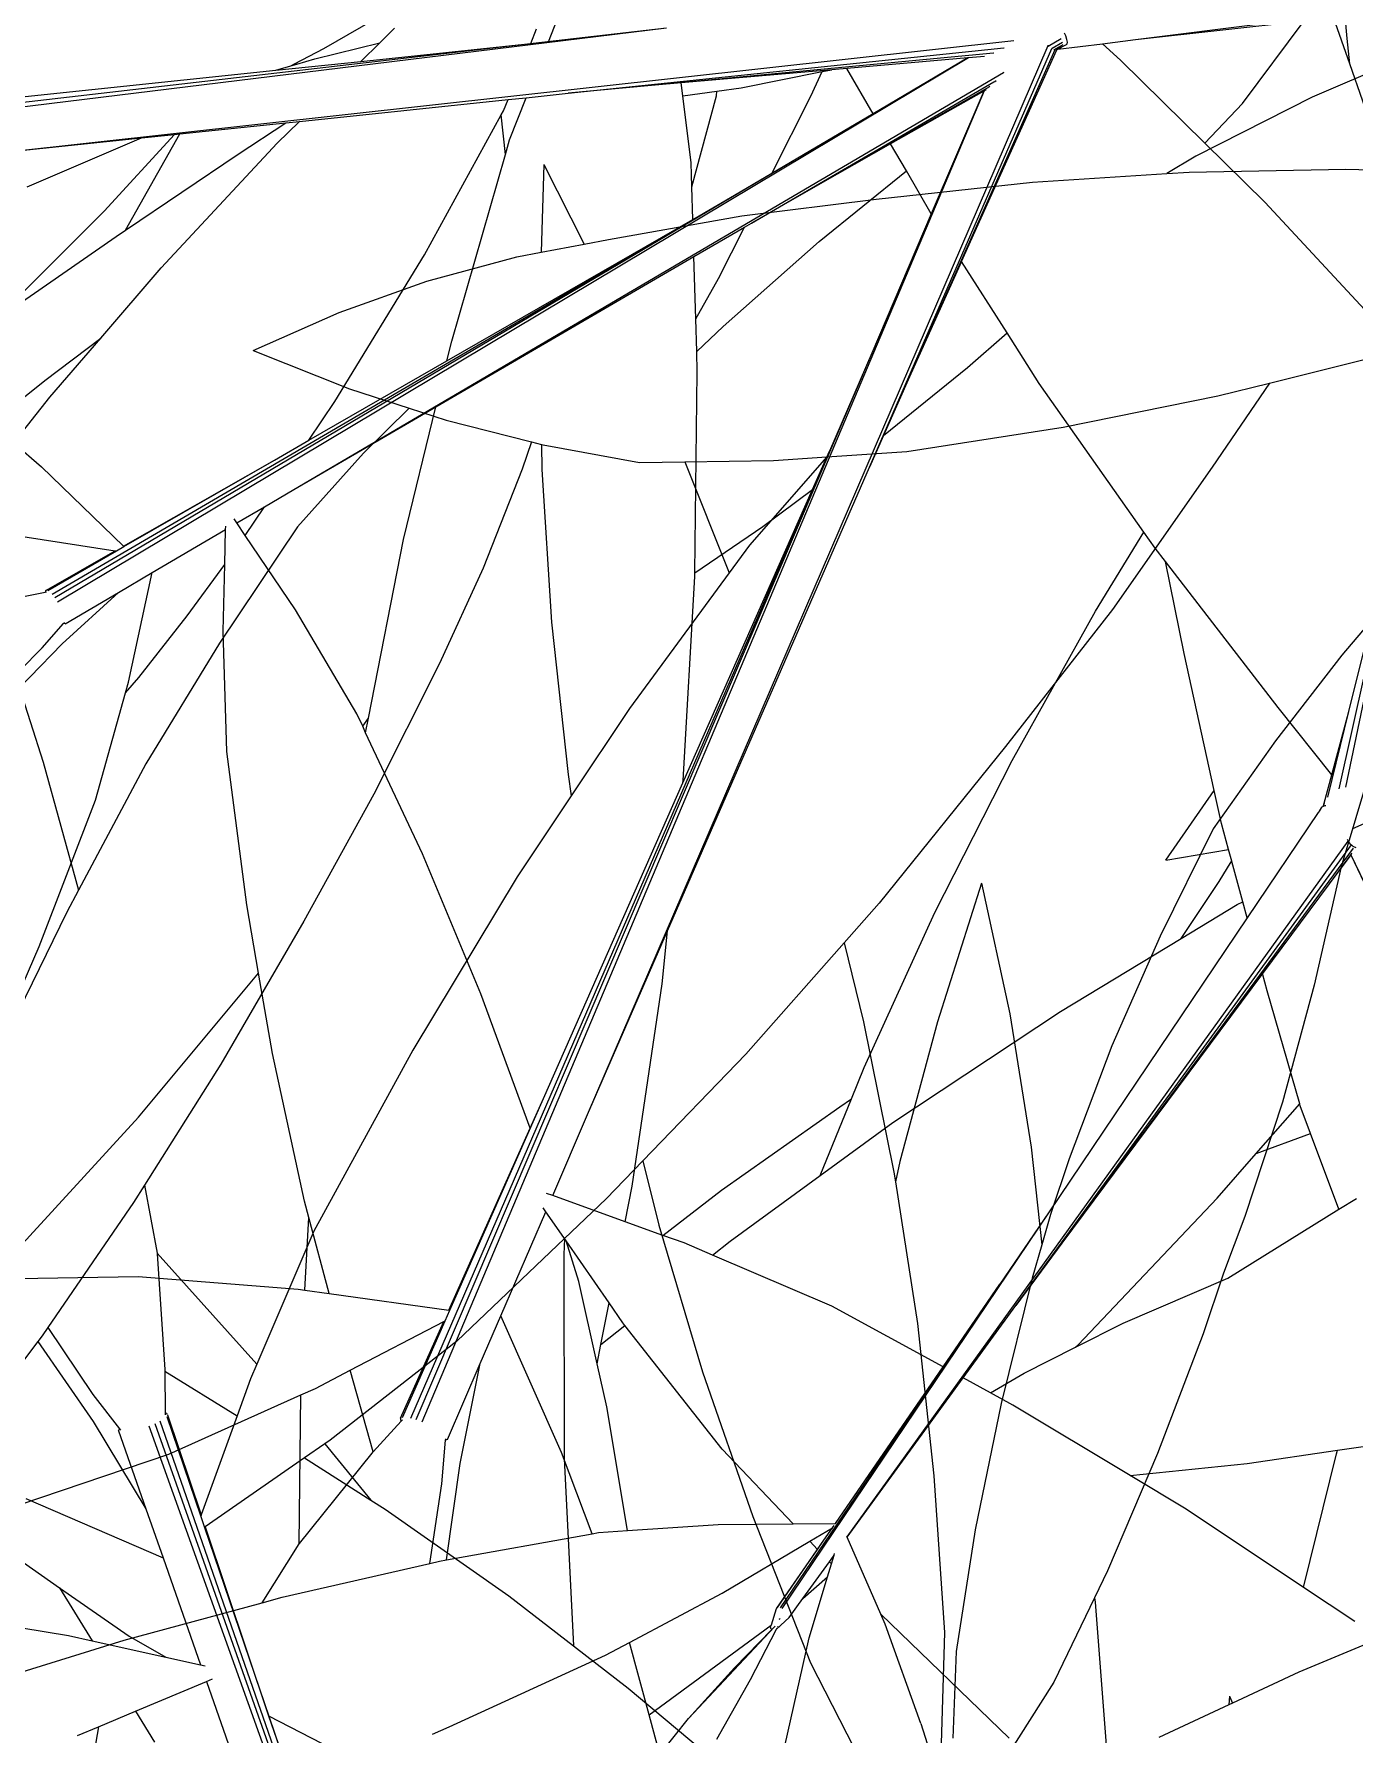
# Model space of a CAD drawing. Header units: millimetres. Extents: x 18 to 174501, y 22 to 24571.
# Drawn here: x 22149.7 to 22277.6, y 5699.5 to 5864.1 of the extents above; entities that cross this region are included whole.
import ezdxf

# ---------------------------------------------------------------- set-up
doc = ezdxf.new("R2010")
doc.units = ezdxf.units.MM
doc.header["$MEASUREMENT"] = 0
doc.layers.add('Edges', color=7, linetype='Continuous', lineweight=18)

# ---------------------------------------------------------------- blocks, each defined once
blk = doc.blocks.new('BAMBOOPLAN')
at = {"layer": 'Edges'}
for p, q in [((-1.923, 11.1304), (-2.0591, 11.0063)), ((-2.0591, 11.0063), (-2.1846, 10.8766)), ((-1.9824, 10.9275), (-1.9316, 10.9438)), ((-2.1863, 10.853), (-1.9824, 10.9275)), ((-2.1846, 10.8766), (-2.2147, 10.8411)), ((-2.2147, 10.8411), (-2.1863, 10.853)), ((-2.3868, 10.7692), (-2.2147, 10.8411)), ((-2.5834, 10.6763), (-2.3868, 10.7692)), ((-1.9858, 10.6133), (-1.8646, 10.6921)), ((-2.7518, 10.5937), (-2.5834, 10.6763)), ((-2.0477, 10.573), (-1.9858, 10.6133)), ((-1.9858, 10.6133), (-2.023, 10.4771)), ((-2.9156, 10.5026), (-2.7518, 10.5937)), ((-3.0343, 10.5714), (-2.9453, 10.4856)), ((-3.0343, 10.5714), (-2.998, 10.4555)), ((-2.2361, 10.4623), (-2.0477, 10.573)), ((-2.9453, 10.4856), (-2.9156, 10.5026)), ((-2.998, 10.4555), (-2.9453, 10.4856)), ((-2.023, 10.4771), (-2.0892, 10.2461)), ((-3.0276, 10.4385), (-2.998, 10.4555)), ((-2.4295, 10.3602), (-2.2361, 10.4623)), ((-3.1343, 10.366), (-3.0276, 10.4385)), ((-1.7134, 10.431), (-1.7683, 10.2902)), ((-3.2353, 10.2854), (-3.1343, 10.366)), ((-2.5319, 10.3169), (-2.4295, 10.3602)), ((-2.6001, 10.2881), (-2.5319, 10.3169)), ((-2.5319, 10.3169), (-2.5932, 10.1665)), ((-3.3306, 10.1968), (-3.2353, 10.2854)), ((-2.7154, 10.2464), (-2.6001, 10.2881)), ((-1.7683, 10.2902), (-1.8166, 10.148)), ((-2.7745, 10.225), (-2.7154, 10.2464)), ((-2.7154, 10.2464), (-2.6073, 10.1212)), ((-2.0892, 10.2461), (-2.1673, 10.0187)), ((-2.9086, 10.2045), (-2.7745, 10.225)), ((-3.3306, 10.1968), (-3.1871, 10.1904)), ((-3.1871, 10.1904), (-3.1002, 10.192)), ((-3.1002, 10.192), (-3.1397, 10.1126)), ((-3.1002, 10.192), (-3.0463, 10.1929)), ((-3.0463, 10.1929), (-2.9252, 10.2031)), ((-2.9252, 10.2031), (-2.9108, 10.2043)), ((-2.9252, 10.2031), (-2.9248, 10.1633)), ((-2.9108, 10.2043), (-2.9086, 10.2045)), ((-2.9108, 10.2043), (-2.8989, 10.1717)), ((-2.9248, 10.1633), (-2.9312, 10.0162)), ((-2.8989, 10.1717), (-2.8175, 9.9763)), ((-2.5932, 10.1665), (-2.6073, 10.1212)), ((-1.8166, 10.148), (-1.8582, 10.005)), ((-1.6797, 10.154), (-1.6736, 10.0127)), ((-2.6073, 10.1212), (-2.6764, 9.8987)), ((-3.1397, 10.1126), (-3.1929, 9.986)), ((-2.9312, 10.0162), (-2.9455, 9.8717)), ((-2.1673, 10.0187), (-2.2618, 9.7565)), ((-1.8582, 10.005), (-1.8793, 9.8403)), ((-1.6736, 10.0127), (-1.6555, 9.8461)), ((-3.1929, 9.986), (-3.2424, 9.7989)), ((-2.8175, 9.9763), (-2.7271, 9.7846)), ((-2.6764, 9.8987), (-2.7132, 9.7582)), ((-2.9455, 9.8717), (-2.9723, 9.6709)), ((-1.8793, 9.8403), (-1.8931, 9.6749)), ((-1.6555, 9.8461), (-1.6442, 9.6786)), ((-2.1371, 9.8291), (-2.1319, 9.6277)), ((-2.1371, 9.8291), (-2.0409, 9.6707)), ((-3.2424, 9.7989), (-3.2843, 9.6075)), ((-2.7271, 9.7846), (-2.7132, 9.7582)), ((-2.7132, 9.7582), (-2.7473, 9.6276)), ((-2.2618, 9.7565), (-2.2898, 9.6887)), ((-2.9723, 9.6709), (-3.0067, 9.4733)), ((-2.2898, 9.6887), (-2.368, 9.4989)), ((-2.2898, 9.6887), (-2.2286, 9.5946)), ((-2.0409, 9.6707), (-1.9526, 9.506)), ((-1.8931, 9.6749), (-1.898, 9.508)), ((-1.6442, 9.6786), (-1.642, 9.5117)), ((-3.4904, 9.6583), (-3.4196, 9.5637)), ((-2.7473, 9.6276), (-2.8058, 9.3538)), ((-2.1319, 9.6277), (-2.1179, 9.428)), ((-3.2843, 9.6075), (-3.3154, 9.4121)), ((-2.2286, 9.5946), (-2.1211, 9.4116)), ((-3.4196, 9.5637), (-3.3154, 9.4121)), ((-1.9526, 9.506), (-1.8948, 9.3832)), ((-1.898, 9.508), (-1.897, 9.4266)), ((-1.642, 9.5117), (-1.6445, 9.4283)), ((-2.368, 9.4989), (-2.4548, 9.3129)), ((-3.0067, 9.4733), (-3.0507, 9.2487)), ((-3.3154, 9.4121), (-3.3208, 9.3779)), ((-2.1211, 9.4116), (-2.1146, 9.3993)), ((-2.1179, 9.428), (-2.1146, 9.3993)), ((-1.897, 9.4266), (-1.8948, 9.3832)), ((-1.6445, 9.4283), (-1.6436, 9.3396)), ((-2.1146, 9.3993), (-2.022, 9.224)), ((-3.3208, 9.3779), (-3.3494, 9.1451)), ((-1.8948, 9.3832), (-1.8925, 9.3351)), ((-2.8058, 9.3538), (-2.8537, 9.0724)), ((-1.6436, 9.3396), (-1.6491, 9.1626)), ((-1.8925, 9.3351), (-1.8765, 9.1572)), ((-2.4548, 9.3129), (-2.4857, 9.2466)), ((-2.4548, 9.3129), (-2.4049, 9.2361)), ((-3.0507, 9.2487), (-3.0959, 9.0561)), ((-2.4857, 9.2466), (-2.5223, 9.176)), ((-2.4049, 9.2361), (-2.2814, 9.0637)), ((-2.022, 9.224), (-1.9317, 9.0323)), ((-2.5223, 9.176), (-2.6169, 8.9931)), ((-2.5223, 9.176), (-2.5159, 9.1545)), ((-2.5159, 9.1545), (-2.4231, 8.8879)), ((-1.8765, 9.1572), (-1.8533, 8.9804)), ((-1.6491, 9.1626), (-1.6616, 8.9862)), ((-2.8537, 9.0724), (-2.8681, 8.8726)), ((-2.2814, 9.0637), (-2.1503, 8.8971)), ((-1.2087, 9.0801), (-1.3655, 8.9404)), ((-3.0959, 9.0561), (-3.1024, 9.0283)), ((-3.0959, 9.0561), (-3.0485, 8.9726)), ((-3.1024, 9.0283), (-3.158, 8.826)), ((-1.9317, 9.0323), (-1.8472, 8.832)), ((-2.6169, 8.9931), (-2.7378, 8.8064)), ((-1.6616, 8.9862), (-1.6664, 8.9451)), ((-3.0485, 8.9726), (-2.8681, 8.8726)), ((-3.0485, 8.9726), (-3.048, 8.9718)), ((-3.048, 8.9718), (-2.9858, 8.824)), ((-1.8533, 8.9804), (-1.8233, 8.8125)), ((-1.6664, 8.9451), (-1.6815, 8.8168)), ((-1.6664, 8.9451), (-1.6638, 8.9398)), ((-1.6638, 8.9398), (-1.575, 8.7358)), ((-1.3655, 8.9404), (-1.4383, 8.87)), ((-2.1503, 8.8971), (-2.0089, 8.7321)), ((-2.8681, 8.8726), (-2.8697, 8.8506)), ((-2.4231, 8.8879), (-2.3268, 8.6473)), ((-1.4454, 8.8777), (-1.4383, 8.87)), ((-1.4454, 8.8777), (-1.4425, 8.8659)), ((-1.4383, 8.87), (-1.4425, 8.8659)), ((-2.8697, 8.8506), (-2.8705, 8.7963)), ((-1.4425, 8.8659), (-1.5193, 8.7915)), ((-3.158, 8.826), (-3.1617, 8.8126)), ((-3.158, 8.826), (-3.0689, 8.7591)), ((-2.9858, 8.824), (-2.985, 8.8218)), ((-2.985, 8.8218), (-2.8705, 8.7963)), ((-2.985, 8.8218), (-2.966, 8.7675)), ((-1.8472, 8.832), (-1.7967, 8.6704)), ((-3.1647, 8.8033), (-3.2286, 8.6085)), ((-3.1617, 8.8126), (-3.1647, 8.8033)), ((-3.1647, 8.8033), (-3.0564, 8.7235)), ((-2.7432, 8.799), (-2.7634, 8.7714)), ((-2.7378, 8.8064), (-2.7432, 8.799)), ((-2.7432, 8.799), (-2.6574, 8.7462)), ((-1.8233, 8.8125), (-1.7884, 8.6975)), ((-1.6815, 8.8168), (-1.7094, 8.6999)), ((-2.8705, 8.7963), (-2.8727, 8.6503)), ((-3.0689, 8.7591), (-3.0185, 8.726)), ((-2.0657, 7.6089), (-2.9687, 8.7544)), ((-2.9634, 8.7674), (-2.966, 8.7675)), ((-2.966, 8.7675), (-2.9652, 8.7651)), ((-2.9619, 8.7661), (-2.9634, 8.7674)), ((-2.9623, 8.7634), (-2.8727, 8.648)), ((-2.9619, 8.7661), (-2.8727, 8.6503)), ((-2.7634, 8.7714), (-2.8621, 8.6365)), ((-2.7634, 8.7714), (-2.6574, 8.7462)), ((-1.7285, 7.1836), (-2.9809, 8.7428)), ((-1.974, 7.4927), (-2.9743, 8.7488)), ((-2.6574, 8.7462), (-2.6347, 8.7407)), ((-2.6347, 8.7407), (-2.4338, 8.6832)), ((-2.0089, 8.7321), (-1.8979, 8.6254)), ((-3.0564, 8.7235), (-2.9479, 8.6334)), ((-3.0189, 8.7231), (-3.0185, 8.726)), ((-3.0189, 8.7231), (-2.9479, 8.6334)), ((-3.0185, 8.726), (-3.0167, 8.7248)), ((-2.4338, 8.6832), (-2.3268, 8.6473)), ((-2.9479, 8.6334), (-2.9032, 8.5769)), ((-2.8727, 8.6503), (-2.8727, 8.648)), ((-2.8727, 8.648), (-2.8629, 8.6354)), ((-2.8621, 8.6365), (-2.8629, 8.6354)), ((-2.8629, 8.6354), (-2.6663, 8.3823)), ((-2.8621, 8.6365), (-2.6939, 8.4181)), ((-2.3268, 8.6473), (-2.2359, 8.6167)), ((-2.2359, 8.6167), (-2.0359, 8.5402)), ((-3.1094, 8.5925), (-2.9032, 8.5769)), ((-2.9032, 8.5769), (-2.8058, 8.4539)), ((-3.0837, 8.5076), (-3.0251, 8.4911)), ((-3.0251, 8.4911), (-2.9586, 8.4365)), ((-3.0251, 8.4911), (-2.9124, 8.4593)), ((-2.9586, 8.4365), (-2.8548, 8.4483)), ((-2.9124, 8.4593), (-2.8548, 8.4483)), ((-2.8548, 8.4483), (-2.8058, 8.4539)), ((-2.8058, 8.4539), (-2.7994, 8.4546)), ((-3.1952, 8.3976), (-2.9918, 8.4327)), ((-2.9918, 8.4327), (-2.9586, 8.4365)), ((-2.8701, 8.3638), (-2.7907, 8.4348)), ((-2.7907, 8.4348), (-2.784, 8.4408)), ((-2.7907, 8.4348), (-2.715, 8.3392)), ((-2.6939, 8.4181), (-2.4979, 8.3897)), ((-2.6939, 8.4181), (-2.6663, 8.3823)), ((-2.9116, 8.3266), (-2.8701, 8.3638)), ((-2.8701, 8.3638), (-2.8313, 8.3319)), ((-2.9348, 8.3058), (-2.9116, 8.3266)), ((-2.9116, 8.3266), (-2.8952, 8.2256)), ((2.7429, -3.6564), (3.2422, -3.4106)), ((3.0341, -3.5916), (2.9919, -3.5382)), ((3.0193, -3.5595), (3.0067, -3.5312)), ((2.7429, -3.6564), (2.9549, -3.5558)), ((2.9119, -3.6919), (2.9549, -3.5558)), ((3.0341, -3.5916), (3.0193, -3.5595)), ((3.1356, -3.7202), (3.0341, -3.5916)), ((2.7014, -3.6769), (2.7429, -3.6564)), ((2.6317, -3.7045), (2.6451, -3.6888)), ((2.6375, -3.7053), (2.6483, -3.6928)), ((2.6455, -3.7044), (2.7014, -3.6769)), ((2.6499, -3.6833), (2.6469, -3.6801)), ((2.653, -3.6873), (2.6499, -3.6833)), ((2.6549, -3.6906), (2.653, -3.6873)), ((2.6545, -3.694), (2.6554, -3.6929)), ((2.6554, -3.6929), (2.6549, -3.6906)), ((2.7327, -3.6902), (2.7014, -3.6769)), ((2.8803, -3.7606), (2.7327, -3.6902)), ((2.8803, -3.7606), (2.9119, -3.6919)), ((1.3179, -4.3126), (2.584, -3.7127)), ((2.5111, -5.3102), (2.6311, -3.704)), ((2.584, -3.7127), (2.5841, -3.7127)), ((2.5879, -4.336), (2.6375, -3.7058)), ((2.642, -3.7063), (2.6, -4.1953)), ((2.6154, -4.0253), (2.6445, -3.7054)), ((2.6311, -3.704), (2.6311, -3.7035)), ((2.6316, -3.7046), (2.6317, -3.7045)), ((2.6372, -3.7057), (2.6375, -3.7053)), ((2.6375, -3.7058), (2.6376, -3.7053)), ((2.6409, -3.7066), (2.6408, -3.7068)), ((2.6502, -3.6961), (2.6409, -3.7066)), ((2.6421, -3.7061), (2.642, -3.7063)), ((2.6442, -3.7057), (2.6433, -3.7068)), ((2.6442, -3.7057), (2.6445, -3.7054)), ((2.6507, -3.6984), (2.6445, -3.7054)), ((2.6455, -3.7044), (2.6445, -3.7054)), ((2.6498, -3.6995), (2.6455, -3.7044)), ((2.6498, -3.6995), (2.6545, -3.694)), ((2.0249, -3.983), (2.5743, -3.7268)), ((2.5632, -3.7386), (2.1304, -3.9351)), ((2.5638, -3.7383), (2.5632, -3.7386)), ((2.5743, -3.7268), (2.5748, -3.7266)), ((2.5327, -3.7556), (1.5861, -4.8791)), ((1.8447, -4.625), (2.5849, -3.7592)), ((2.5318, -3.7561), (2.3781, -3.8246)), ((2.5318, -3.7561), (2.4331, -3.8722)), ((2.5327, -3.7556), (2.5318, -3.7561)), ((2.5527, -3.7467), (2.5327, -3.7556)), ((2.5849, -3.7592), (2.5858, -3.7582)), ((2.9855, -3.8107), (2.8803, -3.7606)), ((2.3233, -4.0699), (2.5767, -3.7759)), ((2.5724, -3.785), (2.393, -3.9902)), ((2.5735, -3.7838), (2.5724, -3.785)), ((2.5767, -3.7759), (2.5775, -3.7749)), ((2.5775, -3.7749), (2.5792, -3.773)), ((2.5681, -3.7919), (2.4334, -5.7873)), ((2.5676, -3.7924), (2.4695, -3.9036)), ((2.5676, -3.7924), (2.5544, -3.9769)), ((2.5681, -3.7919), (2.5676, -3.7924)), ((2.57, -3.7897), (2.5681, -3.7919)), ((3.2139, -3.9327), (2.9855, -3.8107)), ((2.3589, -3.8332), (2.1679, -3.9184)), ((2.3473, -3.8399), (2.3589, -3.8332)), ((2.3781, -3.8246), (2.3589, -3.8332)), ((2.4331, -3.8722), (2.3781, -3.8246)), ((2.1238, -3.8535), (1.0004, -4.402)), ((1.6848, -4.0348), (1.8408, -3.8549)), ((1.9756, -3.9244), (1.9787, -3.8532)), ((2.1238, -3.8535), (1.9962, -3.9147)), ((2.2487, -3.8975), (2.3473, -3.8399)), ((2.3438, -3.8772), (2.3473, -3.8399)), ((2.3273, -3.9962), (2.3438, -3.8772)), ((2.4331, -3.8722), (2.3606, -3.9574)), ((3.2712, -3.8791), (3.355, -4.5397)), ((2.2182, -3.913), (2.2487, -3.8975)), ((2.4695, -3.9036), (2.393, -3.9902)), ((2.5023, -3.9319), (2.4695, -3.9036)), ((1.9962, -3.9147), (0.993, -4.396)), ((1.9533, -3.9348), (1.9544, -3.9131)), ((1.9533, -3.9348), (1.9672, -3.9282)), ((1.9672, -3.9282), (1.9756, -3.9244)), ((1.9756, -3.9244), (1.9962, -3.9147)), ((2.1679, -3.9184), (2.1304, -3.9351)), ((2.1758, -3.9345), (2.1679, -3.9184)), ((2.1758, -3.9345), (2.2182, -3.913)), ((2.22, -3.9194), (2.2182, -3.913)), ((2.2289, -4.0493), (2.22, -3.9194)), ((1.739, -4.0349), (1.9533, -3.9348)), ((2.1304, -3.9351), (2.0249, -3.983)), ((2.2172, -4.0184), (2.1758, -3.9345)), ((2.4202, -4.0636), (2.5023, -3.9319)), ((2.5541, -3.9766), (2.5023, -3.9319)), ((2.3606, -3.9574), (1.5807, -4.875)), ((2.3606, -3.9574), (2.3273, -3.9962)), ((1.7554, -4.0019), (1.7682, -3.9763)), ((1.9719, -4.0077), (2.0249, -3.983)), ((2.3273, -3.9962), (2.2884, -4.0416)), ((2.393, -3.9902), (2.3233, -4.0699)), ((2.5544, -3.9769), (2.5394, -4.1856)), ((2.5544, -3.9769), (2.5541, -3.9766)), ((1.6775, -4.0523), (1.7554, -4.0019)), ((1.6859, -4.141), (1.9489, -4.0184)), ((1.739, -4.0349), (1.7554, -4.0019)), ((1.948, -4.0352), (1.9489, -4.0184)), ((1.9489, -4.0184), (1.9719, -4.0077)), ((1.9691, -4.0705), (1.9719, -4.0077)), ((2.2289, -4.0493), (2.2172, -4.0184)), ((2.2884, -4.0416), (1.5758, -4.8718)), ((1.6317, -4.085), (1.739, -4.0349)), ((1.6533, -4.0682), (1.6848, -4.0348)), ((1.9096, -4.2593), (1.9469, -4.0415)), ((1.9469, -4.0415), (1.948, -4.0352)), ((1.9702, -4.0914), (1.9469, -4.0415)), ((2.2448, -4.0916), (2.2884, -4.0416)), ((2.6154, -4.0253), (2.6, -4.1953)), ((2.7071, -4.0981), (2.6154, -4.0253)), ((3.3256, -4.4392), (3.2895, -4.0392)), ((3.2895, -4.0392), (3.3471, -4.5449)), ((1.6495, -4.0723), (1.6564, -4.0674)), ((1.6495, -4.0723), (1.6533, -4.0682)), ((1.6533, -4.0682), (1.6564, -4.0674)), ((1.6564, -4.0674), (1.6775, -4.0523)), ((2.2448, -4.0916), (2.2289, -4.0493)), ((2.3326, -4.2179), (2.4202, -4.0636)), ((1.2835, -4.2476), (1.6317, -4.085)), ((1.6317, -4.085), (1.6495, -4.0723)), ((1.9702, -4.0914), (1.9691, -4.0705)), ((1.9843, -4.3598), (1.9702, -4.0914)), ((1.9869, -4.3877), (2.2448, -4.0916)), ((2.263, -4.1397), (2.316, -4.0783)), ((2.3052, -4.1571), (2.316, -4.0783)), ((2.316, -4.0783), (2.3233, -4.0699)), ((2.671, -4.1616), (2.7071, -4.0981)), ((2.7721, -4.1497), (2.7071, -4.0981)), ((1.993, -4.453), (2.263, -4.1397)), ((2.2935, -4.2203), (2.263, -4.1397)), ((1.5348, -4.2115), (1.6686, -4.1491)), ((1.6203, -4.2116), (1.6686, -4.1491)), ((1.6666, -4.1796), (1.6859, -4.141)), ((1.6686, -4.1491), (1.6859, -4.141)), ((2.2935, -4.2203), (2.3052, -4.1571)), ((2.592, -4.2882), (2.671, -4.1616)), ((2.9762, -4.2972), (2.7721, -4.1497)), ((1.5709, -4.3951), (1.6666, -4.1796)), ((2.5394, -4.1856), (2.4244, -5.7871)), ((2.5394, -4.1856), (2.5281, -4.3331)), ((2.6, -4.1953), (2.592, -4.2882)), ((1.3179, -4.3126), (1.4864, -4.234)), ((1.359, -4.3497), (1.4864, -4.234)), ((1.471, -4.3467), (1.5283, -4.2145)), ((1.4864, -4.234), (1.5283, -4.2145)), ((1.5073, -4.3619), (1.5348, -4.2115)), ((1.5073, -4.3619), (1.6203, -4.2116)), ((1.5283, -4.2145), (1.5348, -4.2115)), ((2.3096, -4.2628), (2.2935, -4.2203)), ((2.3096, -4.2628), (2.3326, -4.2179)), ((3.7523, -4.2463), (3.3833, -4.591)), ((1.8585, -4.4915), (1.9096, -4.2593)), ((2.3196, -4.2894), (2.3096, -4.2628)), ((2.407, -4.553), (2.3196, -4.2894)), ((2.592, -4.2882), (2.5879, -4.336)), ((2.9485, -4.4223), (2.9762, -4.2972)), ((2.998, -4.3129), (2.9762, -4.2972)), ((3.0177, -4.3258), (2.998, -4.3129)), ((3.0837, -4.4377), (3.0177, -4.3258)), ((3.2311, -4.4657), (3.0177, -4.3258)), ((1.3754, -4.5422), (1.471, -4.3467)), ((2.5281, -4.3331), (2.4165, -5.7875)), ((2.5232, -4.3911), (2.5281, -4.3331)), ((2.5329, -5.0335), (2.5879, -4.336)), ((1.3771, -4.5393), (1.4978, -4.3745)), ((1.4978, -4.3745), (1.5073, -4.3619)), ((1.9869, -4.3877), (1.9843, -4.3598)), ((1.5236, -4.5145), (1.5709, -4.3951)), ((1.8421, -4.5539), (1.9869, -4.3877)), ((2.475, -4.4617), (2.5232, -4.3911)), ((2.4861, -4.833), (2.5232, -4.3911)), ((2.9069, -4.655), (2.9485, -4.4223)), ((3.1849, -4.6034), (3.0837, -4.4377)), ((3.3318, -4.5296), (3.3256, -4.4392)), ((3.3365, -4.5605), (3.3256, -4.4392)), ((1.8447, -4.625), (1.993, -4.453)), ((2.0107, -4.6412), (1.993, -4.453)), ((2.407, -4.553), (2.475, -4.4617)), ((3.3318, -4.5296), (3.2311, -4.4657)), ((1.8421, -4.5539), (1.8585, -4.4915)), ((1.4698, -4.5952), (1.5236, -4.5145)), ((1.4839, -4.6147), (1.5236, -4.5145)), ((3.3345, -4.5699), (3.3318, -4.5296)), ((1.806, -4.5954), (1.8421, -4.5539)), ((2.4086, -4.5577), (2.407, -4.553)), ((2.4854, -4.8299), (2.4086, -4.5577)), ((3.3309, -4.5849), (3.2855, -4.7549)), ((3.3318, -4.5816), (3.3309, -4.5849)), ((3.3318, -4.5816), (3.3335, -4.5757)), ((3.3348, -4.5748), (3.3335, -4.5757)), ((3.3348, -4.5748), (3.3345, -4.5699)), ((3.3345, -4.5699), (3.3348, -4.5748)), ((3.3367, -4.5732), (3.3348, -4.5748)), ((3.3378, -4.5729), (3.3367, -4.5732)), ((1.4189, -4.6752), (1.4698, -4.5952)), ((1.6472, -4.7762), (1.806, -4.5954)), ((1.6481, -4.7766), (1.806, -4.5954)), ((3.0415, -5.7454), (3.3831, -4.6092)), ((3.1531, -4.7162), (3.1849, -4.6034)), ((3.209, -4.643), (3.1849, -4.6034)), ((3.3808, -4.6068), (3.3831, -4.6092)), ((3.3831, -4.6092), (3.3832, -4.6093)), ((3.3832, -4.6093), (3.3871, -4.6119)), ((3.3833, -4.591), (3.3833, -4.591)), ((1.4573, -4.6905), (1.4839, -4.6147)), ((1.8139, -4.6611), (1.8447, -4.625)), ((3.1578, -5.3666), (3.389, -4.6125)), ((3.3927, -4.6161), (3.1898, -5.2643)), ((3.393, -4.6237), (3.3773, -4.6732)), ((3.3925, -4.6256), (3.3773, -4.6732)), ((3.3871, -4.6119), (3.389, -4.6125)), ((3.389, -4.6125), (3.3914, -4.6133)), ((3.3914, -4.6133), (3.3924, -4.6134)), ((3.3924, -4.6134), (3.3958, -4.6137)), ((3.3925, -4.6255), (4.8566, -6.1065)), ((3.3925, -4.6255), (3.3925, -4.6256)), ((3.3925, -4.6256), (3.6864, -4.9254)), ((3.3928, -4.6161), (3.3927, -4.6161)), ((3.3932, -4.6229), (3.393, -4.6237)), ((2.0456, -4.8906), (2.0107, -4.6412)), ((2.8746, -4.889), (2.9069, -4.655)), ((3.2301, -4.6739), (3.209, -4.643)), ((1.7853, -4.6946), (1.8139, -4.6611)), ((1.8018, -4.7071), (1.8139, -4.6611)), ((3.1531, -4.7162), (3.2301, -4.6739)), ((3.2396, -4.6877), (3.2301, -4.6739)), ((3.3773, -4.6732), (3.3305, -4.8207)), ((1.4573, -4.6905), (1.5042, -4.7093)), ((1.7734, -4.7084), (1.772, -4.7039)), ((1.7853, -4.6946), (1.7799, -4.6905)), ((1.8018, -4.7071), (1.7853, -4.6946)), ((3.2324, -4.7201), (3.2394, -4.6888)), ((3.2394, -4.6888), (3.2396, -4.6877)), ((3.2394, -4.6888), (3.2399, -4.6882)), ((3.2399, -4.6882), (3.2396, -4.6877)), ((3.2726, -4.7359), (3.2399, -4.6882)), ((1.5042, -4.7093), (1.6472, -4.7762)), ((1.697, -4.7978), (1.7734, -4.7084)), ((1.788, -4.7543), (1.7734, -4.7084)), ((1.9011, -4.782), (1.8018, -4.7071)), ((3.2082, -4.8118), (3.2324, -4.7201)), ((3.2082, -4.8118), (3.2662, -4.7422)), ((3.2662, -4.7422), (3.2726, -4.7359)), ((3.2855, -4.7549), (3.2726, -4.7359)), ((1.7621, -4.8385), (1.788, -4.7543)), ((1.8159, -4.8423), (1.788, -4.7543)), ((3.2855, -4.7549), (3.1587, -5.2303)), ((1.4907, -4.8128), (1.6386, -4.786)), ((1.5662, -4.8684), (1.6386, -4.786)), ((1.5682, -4.8683), (1.6402, -4.7857)), ((1.6386, -4.786), (1.6402, -4.7857)), ((1.6402, -4.7857), (1.6481, -4.7766)), ((1.6472, -4.7762), (1.6481, -4.7766)), ((1.6618, -4.839), (1.697, -4.7978)), ((1.7153, -4.9519), (1.697, -4.7978)), ((2.0282, -4.89), (1.9011, -4.782)), ((3.0835, -4.9615), (3.2082, -4.8118)), ((3.3305, -4.8207), (3.1898, -5.2643)), ((3.3446, -4.8413), (3.3305, -4.8207)), ((1.6061, -4.9042), (1.6618, -4.839)), ((1.6112, -4.9318), (1.6618, -4.839)), ((1.7265, -4.9411), (1.7621, -4.8385)), ((1.8754, -4.9981), (1.8159, -4.8423)), ((2.4461, -5.3089), (2.4861, -4.833)), ((2.4861, -4.833), (2.4854, -4.8299)), ((3.4382, -4.9745), (3.3446, -4.8413)), ((1.5662, -4.8684), (1.5655, -4.8697)), ((1.527, -4.8944), (1.5657, -4.8716)), ((1.5655, -4.8697), (1.5657, -4.8716)), ((1.5657, -4.8716), (1.5674, -4.8707)), ((2.0416, -4.9037), (2.0282, -4.89)), ((2.0416, -4.9037), (2.0456, -4.8906)), ((2.0484, -4.9108), (2.0456, -4.8906)), ((2.852, -5.1236), (2.8746, -4.889)), ((1.5868, -4.9461), (1.6039, -4.9043)), ((1.6039, -4.9043), (1.6045, -4.9028)), ((1.6061, -4.9042), (1.6039, -4.9043)), ((2.0484, -4.9108), (2.0416, -4.9037)), ((2.1773, -5.0436), (2.0484, -4.9108)), ((1.5389, -5.085), (1.6112, -4.9318)), ((1.5345, -5.0544), (1.5868, -4.9461)), ((1.7162, -4.9673), (1.7153, -4.9519)), ((1.7162, -4.9673), (1.7265, -4.9411)), ((2.9142, -5.1824), (3.0835, -4.9615)), ((1.7255, -5.1209), (1.7162, -4.9673)), ((3.4038, -5.0591), (3.4382, -4.9745)), ((3.4397, -4.9767), (3.4382, -4.9745)), ((3.4657, -5.0082), (3.4397, -4.9767)), ((1.9707, -5.1898), (1.8754, -4.9981)), ((3.4038, -5.0591), (3.4657, -5.0082)), ((3.5369, -5.0948), (3.4657, -5.0082)), ((2.5111, -5.3102), (2.5329, -5.0335)), ((2.5498, -5.1054), (2.5329, -5.0335)), ((2.3172, -5.2003), (2.1773, -5.0436)), ((3.3729, -5.1351), (3.4038, -5.0591)), ((3.5369, -5.0948), (3.5551, -5.0725)), ((3.4227, -5.2351), (3.5369, -5.0948)), ((1.7177, -5.3381), (1.7255, -5.1209)), ((2.6016, -5.3836), (2.5498, -5.1054)), ((2.8494, -5.1706), (2.852, -5.1236)), ((3.2569, -5.3899), (3.3729, -5.1351)), ((2.8378, -5.186), (2.8494, -5.1706)), ((2.843, -5.2846), (2.8494, -5.1706)), ((2.0169, -5.2739), (1.9707, -5.1898)), ((2.7206, -5.3487), (2.8378, -5.186)), ((2.843, -5.2846), (2.9142, -5.1824)), ((2.4422, -5.3539), (2.3172, -5.2003)), ((3.1587, -5.2303), (2.9885, -5.8683)), ((3.1587, -5.2303), (3.1274, -5.3458)), ((3.3062, -5.3411), (3.4227, -5.2351)), ((3.1898, -5.2643), (3.1578, -5.3666)), ((1.9247, -5.5162), (2.0169, -5.2739)), ((2.0712, -5.3728), (2.0169, -5.2739)), ((2.755, -5.4111), (2.843, -5.2846)), ((2.4193, -5.6282), (2.4461, -5.3089)), ((2.4422, -5.3539), (2.4461, -5.3089)), ((2.5021, -5.4318), (2.5111, -5.3102)), ((1.7014, -5.5494), (1.7177, -5.3381)), ((2.4179, -5.6285), (2.4422, -5.3539)), ((2.6643, -5.4341), (2.7206, -5.3487)), ((3.1274, -5.3458), (2.986, -5.8682)), ((3.0904, -5.4796), (3.1274, -5.3458)), ((3.2548, -5.3939), (3.3062, -5.3411)), ((2.1801, -5.5512), (2.0712, -5.3728)), ((2.6086, -5.4333), (2.6016, -5.3836)), ((3.1215, -5.4849), (3.1578, -5.3666)), ((3.6442, -5.4105), (3.6904, -5.3866)), ((3.1991, -5.4511), (3.2548, -5.3939)), ((3.2548, -5.3939), (3.2569, -5.3899)), ((2.5021, -5.4318), (2.4931, -5.4317)), ((2.6086, -5.4333), (2.5021, -5.4318)), ((2.6643, -5.4341), (2.6086, -5.4333)), ((2.7383, -5.4375), (2.755, -5.4111)), ((3.5318, -5.4688), (3.6442, -5.4105)), ((3.6441, -5.4157), (3.6442, -5.4105)), ((3.6615, -5.6053), (3.6441, -5.4157)), ((2.4886, -5.6125), (2.5003, -5.4561)), ((2.5003, -5.4561), (2.4951, -5.4523)), ((2.5401, -5.4852), (2.5003, -5.4561)), ((2.6955, -5.4345), (2.6643, -5.4341)), ((2.7383, -5.4375), (2.6955, -5.4345)), ((2.9174, -5.4503), (2.7383, -5.4375)), ((3.0904, -5.4796), (2.9174, -5.4503)), ((3.164, -5.4921), (3.1991, -5.4511)), ((3.0201, -5.7331), (3.0904, -5.4796)), ((3.3839, -5.5373), (3.5318, -5.4688)), ((2.575, -5.5323), (2.5401, -5.4852)), ((2.6244, -5.5468), (2.5401, -5.4852)), ((3.0416, -5.7456), (3.1215, -5.4849)), ((3.164, -5.4921), (3.1215, -5.4849)), ((3.1988, -5.498), (3.164, -5.4921)), ((3.3839, -5.5373), (3.1988, -5.498)), ((1.8124, -5.7751), (1.9247, -5.5162)), ((2.1931, -5.5706), (2.1801, -5.5512)), ((2.6364, -5.6319), (2.575, -5.5323)), ((2.6326, -5.605), (2.6244, -5.5468)), ((2.6514, -5.5665), (2.6244, -5.5468)), ((3.4727, -5.5561), (3.3839, -5.5373)), ((2.2205, -5.6675), (2.1931, -5.5706)), ((2.254, -5.6609), (2.1931, -5.5706)), ((2.6326, -5.605), (2.6553, -5.569)), ((2.6553, -5.569), (2.6514, -5.5665)), ((2.8383, -5.6871), (2.6553, -5.569)), ((3.6615, -5.6053), (3.4727, -5.5561)), ((2.4832, -5.6844), (2.4886, -5.6125)), ((2.6297, -5.7637), (2.4886, -5.6125)), ((2.6364, -5.6319), (2.6326, -5.605)), ((3.7439, -5.6268), (3.6615, -5.6053)), ((2.254, -5.6609), (2.4179, -5.6285)), ((2.4057, -5.7898), (2.4179, -5.6442)), ((2.4164, -5.6458), (2.4179, -5.6442)), ((2.4179, -5.6285), (2.4193, -5.6282)), ((2.4179, -5.6442), (2.4193, -5.6282)), ((2.6683, -5.6838), (2.6364, -5.6319)), ((2.2114, -5.6693), (2.2205, -5.6675)), ((2.2205, -5.6675), (2.254, -5.6609)), ((2.3159, -5.7518), (2.4164, -5.6458)), ((2.4036, -5.7915), (2.4164, -5.6458)), ((1.9961, -5.7248), (2.2114, -5.6693)), ((2.4747, -5.7985), (2.4832, -5.6844)), ((2.502, -5.8242), (2.4832, -5.6844)), ((2.7514, -5.8363), (2.6683, -5.6838)), ((2.9652, -5.7527), (2.8383, -5.6871)), ((1.8026, -5.7952), (1.9961, -5.7248)), ((2.9652, -5.7527), (3.0201, -5.7331)), ((3.0181, -5.7403), (3.0192, -5.7365)), ((3.0201, -5.7331), (3.0204, -5.733)), ((2.2786, -5.7912), (2.3159, -5.7518)), ((2.3829, -5.8481), (2.3159, -5.7518)), ((2.8674, -5.7875), (2.9652, -5.7527)), ((2.9824, -5.8692), (3.0126, -5.7601)), ((2.9946, -5.7679), (3.0181, -5.7403)), ((3.0084, -5.775), (3.0126, -5.7601)), ((3.0126, -5.7601), (3.0181, -5.7403)), ((3.0415, -5.7454), (3.0408, -5.7446)), ((3.0416, -5.7456), (3.0415, -5.7454)), ((3.1205, -5.8314), (3.0416, -5.7456)), ((2.7066, -5.8562), (2.6297, -5.7637)), ((2.9034, -5.8752), (2.9946, -5.7679)), ((2.9814, -5.8702), (3.0084, -5.775)), ((3.0084, -5.775), (2.9946, -5.7679)), ((3.0113, -5.846), (3.0294, -5.7858)), ((3.0294, -5.7858), (3.0326, -5.7751)), ((3.0331, -5.7878), (3.0294, -5.7858)), ((3.0326, -5.7751), (3.0325, -5.7728)), ((3.0331, -5.7878), (3.0326, -5.7751)), ((2.1165, -5.9435), (2.2625, -5.8063)), ((2.2625, -5.8063), (2.2786, -5.7912)), ((2.3275, -6.0021), (2.2625, -5.8063)), ((2.3829, -5.8481), (2.4057, -5.7953)), ((2.4036, -5.7915), (2.4039, -5.7934)), ((2.4039, -5.7934), (2.4057, -5.7953)), ((2.4057, -5.7953), (2.4067, -5.793)), ((2.4724, -5.8003), (2.4719, -5.7982)), ((2.4747, -5.7985), (2.4724, -5.8003)), ((2.487, -5.8588), (2.4724, -5.8003)), ((2.7514, -5.8363), (2.8674, -5.7875)), ((3.0113, -5.846), (3.0339, -5.8064)), ((3.0339, -5.8064), (3.0331, -5.7878)), ((3.0375, -5.8944), (3.0339, -5.8064)), ((2.5276, -5.9562), (2.502, -5.8242)), ((3.3443, -5.9356), (3.1205, -5.8314)), ((3.1307, -5.8425), (3.1205, -5.8314)), ((2.3277, -6.0011), (2.382, -5.8503)), ((2.382, -5.8503), (2.3829, -5.8481)), ((2.5276, -5.9562), (2.7066, -5.8562)), ((2.7066, -5.8562), (2.7142, -5.852)), ((2.7142, -5.852), (2.7514, -5.8363)), ((3.0019, -5.8772), (3.0113, -5.846)), ((3.2219, -5.956), (3.1307, -5.8425)), ((2.5073, -5.9684), (2.487, -5.8588)), ((2.8043, -5.9818), (2.9034, -5.8752)), ((2.9814, -5.8702), (2.9812, -5.8715)), ((2.9812, -5.8715), (2.9818, -5.8951)), ((3.0019, -5.8772), (2.9909, -5.898)), ((3.001, -5.8782), (3.001, -5.8781)), ((2.8626, -6.0677), (2.9818, -5.8951)), ((2.9157, -6.0546), (2.9871, -5.8958)), ((2.9533, -5.9674), (2.9846, -5.9004)), ((2.9794, -5.9753), (2.9909, -5.898)), ((2.9818, -5.8951), (2.9819, -5.895)), ((2.9818, -5.8951), (2.9818, -5.8983)), ((2.9818, -5.8951), (2.9818, -5.8951)), ((2.9818, -5.8983), (2.982, -5.8987)), ((2.982, -5.8987), (2.9825, -5.8992)), ((2.9825, -5.8992), (2.9832, -5.8997)), ((2.9832, -5.8997), (2.984, -5.9001)), ((2.984, -5.9001), (2.9846, -5.9004)), ((2.9846, -5.9004), (2.9874, -5.8945)), ((2.9896, -5.8837), (2.9902, -5.8829)), ((2.9902, -5.8829), (2.9906, -5.8823)), ((2.9909, -5.898), (2.9912, -5.8959)), ((2.9915, -5.8944), (2.9916, -5.8932)), ((3.0546, -6.0491), (3.0375, -5.8944)), ((1.8907, -6.1181), (2.1165, -5.9435)), ((2.3294, -6.0795), (2.5073, -5.9684)), ((2.5073, -5.9684), (2.5191, -5.961)), ((2.5191, -5.961), (2.5276, -5.9562)), ((2.9157, -6.0546), (2.9533, -5.9674)), ((3.2219, -5.956), (3.4305, -6.2356)), ((2.7788, -6.0092), (2.8043, -5.9818)), ((2.8626, -6.0677), (2.8043, -5.9818)), ((2.9625, -6.0687), (2.9794, -5.9753)), ((2.3057, -6.0956), (2.3275, -6.0021)), ((2.3275, -6.0021), (2.3277, -6.0011)), ((2.6064, -6.1736), (2.7788, -6.0092)), ((2.8944, -6.1144), (2.8626, -6.0677)), ((2.8944, -6.1144), (2.9157, -6.0546)), ((2.3057, -6.0956), (2.3294, -6.0795)), ((2.1421, -6.2067), (2.3057, -6.0956)), ((2.5878, -6.1906), (2.6064, -6.1736)), ((1.9576, -6.3421), (2.1421, -6.2067))]:
    blk.add_line(p, q, dxfattribs=at)

msp = doc.modelspace()

# ---------------------------------------------------------------- block references
at = {"xscale": 69.97983938875464, "yscale": 69.97983938875464, "zscale": 69.97983938875464, "rotation": 340.9588725647666}
for p in [(22158.48, 6168.11), (22158.48, 5082.93)]:
    msp.add_blockref('BAMBOOPLAN', p, dxfattribs=at)

doc.saveas('drawing.dxf')
